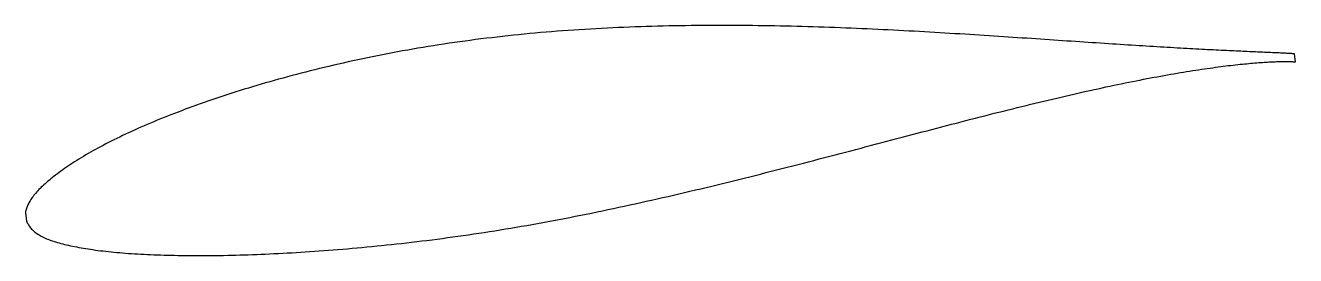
# Model space of a CAD drawing. Header units: metres. Extents: x -30.6 to 62.1, y -6.5 to 10.2.
import ezdxf

# ---------------------------------------------------------------- set-up
doc = ezdxf.new("R2010")
doc.units = ezdxf.units.M

msp = doc.modelspace()

# ---------------------------------------------------------------- linework, layer by layer
msp.add_lwpolyline([(61.997, 8.156), (61.995, 8.157), (61.99, 8.158), (61.981, 8.159), (61.968, 8.161), (61.952, 8.163), (61.932, 8.165), (61.908, 8.167), (61.881, 8.17), (61.85, 8.172), (61.816, 8.175), (61.778, 8.178), (61.736, 8.181), (61.691, 8.184), (61.643, 8.187), (61.59, 8.19), (61.534, 8.193), (61.475, 8.197), (61.412, 8.2), (61.346, 8.204), (61.276, 8.208), (61.202, 8.211), (61.125, 8.215), (61.045, 8.219), (60.96, 8.223), (60.873, 8.227), (60.782, 8.232), (60.687, 8.236), (60.589, 8.24), (60.487, 8.245), (60.382, 8.25), (60.273, 8.254), (60.161, 8.259), (60.046, 8.264), (59.927, 8.269), (59.804, 8.275), (59.679, 8.28), (59.549, 8.286), (59.417, 8.291), (59.28, 8.297), (59.141, 8.303), (58.998, 8.31), (58.852, 8.316), (58.702, 8.323), (58.549, 8.329), (58.393, 8.336), (58.233, 8.343), (58.07, 8.351), (57.904, 8.358), (57.734, 8.366), (57.561, 8.374), (57.385, 8.382), (57.205, 8.391), (57.023, 8.4), (56.837, 8.409), (56.648, 8.418), (56.455, 8.427), (56.26, 8.437), (56.061, 8.447), (55.859, 8.457), (55.654, 8.468), (55.446, 8.478), (55.234, 8.49), (55.02, 8.501), (54.802, 8.512), (54.582, 8.524), (54.358, 8.537), (54.131, 8.549), (53.902, 8.562), (53.669, 8.575), (53.433, 8.589), (53.194, 8.603), (52.953, 8.617), (52.708, 8.631), (52.461, 8.646), (52.21, 8.66), (51.957, 8.676), (51.701, 8.691), (51.442, 8.707), (51.18, 8.723), (50.915, 8.739), (50.648, 8.756), (50.378, 8.773), (50.105, 8.79), (49.829, 8.807), (49.551, 8.825), (49.27, 8.843), (48.986, 8.862), (48.7, 8.88), (48.411, 8.899), (48.119, 8.917), (47.825, 8.937), (47.529, 8.956), (47.23, 8.976), (46.928, 8.996), (46.624, 9.016), (46.317, 9.036), (46.008, 9.057), (45.697, 9.078), (45.383, 9.099), (45.067, 9.12), (44.749, 9.142), (44.428, 9.163), (44.105, 9.185), (43.78, 9.206), (43.453, 9.228), (43.123, 9.251), (42.791, 9.273), (42.457, 9.296), (42.121, 9.318), (41.783, 9.34), (41.442, 9.363), (41.1, 9.386), (40.756, 9.409), (40.41, 9.432), (40.061, 9.454), (39.711, 9.477), (39.359, 9.499), (39.005, 9.522), (38.65, 9.544), (38.292, 9.567), (37.933, 9.59), (37.572, 9.612), (37.209, 9.634), (36.844, 9.656), (36.478, 9.678), (36.11, 9.7), (35.741, 9.721), (35.37, 9.743), (34.998, 9.764), (34.623, 9.785), (34.248, 9.806), (33.871, 9.826), (33.493, 9.846), (33.113, 9.866), (32.732, 9.885), (32.349, 9.904), (31.966, 9.923), (31.58, 9.941), (31.194, 9.96), (30.807, 9.977), (30.418, 9.995), (30.028, 10.011), (29.637, 10.028), (29.246, 10.043), (28.853, 10.059), (28.459, 10.074), (28.064, 10.088), (27.668, 10.102), (27.271, 10.115), (26.873, 10.127), (26.474, 10.139), (26.075, 10.151), (25.675, 10.161), (25.274, 10.171), (24.872, 10.18), (24.47, 10.189), (24.067, 10.197), (23.663, 10.205), (23.259, 10.211), (22.854, 10.216), (22.449, 10.221), (22.043, 10.225), (21.637, 10.229), (21.231, 10.231), (20.824, 10.233), (20.416, 10.234), (20.008, 10.234), (19.6, 10.233), (19.192, 10.231), (18.784, 10.229), (18.375, 10.226), (17.966, 10.221), (17.557, 10.216), (17.148, 10.21), (16.739, 10.202), (16.33, 10.194), (15.92, 10.185), (15.511, 10.175), (15.102, 10.164), (14.693, 10.152), (14.284, 10.138), (13.875, 10.124), (13.467, 10.109), (13.059, 10.092), (12.651, 10.075), (12.243, 10.056), (11.836, 10.037), (11.429, 10.016), (11.022, 9.994), (10.616, 9.97), (10.21, 9.946), (9.805, 9.92), (9.4, 9.894), (8.996, 9.865), (8.592, 9.836), (8.19, 9.806), (7.787, 9.775), (7.386, 9.742), (6.985, 9.708), (6.585, 9.672), (6.185, 9.635), (5.787, 9.597), (5.389, 9.558), (4.993, 9.518), (4.597, 9.476), (4.202, 9.433), (3.808, 9.389), (3.415, 9.343), (3.023, 9.296), (2.632, 9.248), (2.242, 9.198), (1.854, 9.148), (1.466, 9.096), (1.08, 9.043), (0.695, 8.988), (0.311, 8.932), (-0.072, 8.875), (-0.453, 8.817), (-0.833, 8.758), (-1.212, 8.697), (-1.589, 8.635), (-1.965, 8.572), (-2.339, 8.507), (-2.712, 8.442), (-3.083, 8.375), (-3.453, 8.307), (-3.822, 8.238), (-4.188, 8.168), (-4.554, 8.097), (-4.917, 8.025), (-5.279, 7.952), (-5.64, 7.878), (-5.998, 7.803), (-6.355, 7.727), (-6.71, 7.65), (-7.064, 7.573), (-7.415, 7.494), (-7.765, 7.414), (-8.113, 7.334), (-8.459, 7.253), (-8.803, 7.171), (-9.145, 7.088), (-9.485, 7.005), (-9.824, 6.921), (-10.16, 6.836), (-10.495, 6.751), (-10.827, 6.665), (-11.157, 6.578), (-11.485, 6.49), (-11.811, 6.402), (-12.135, 6.313), (-12.457, 6.224), (-12.776, 6.134), (-13.094, 6.043), (-13.409, 5.951), (-13.722, 5.859), (-14.032, 5.767), (-14.34, 5.674), (-14.646, 5.58), (-14.95, 5.486), (-15.251, 5.392), (-15.55, 5.297), (-15.846, 5.201), (-16.14, 5.105), (-16.432, 5.009), (-16.721, 4.912), (-17.007, 4.815), (-17.291, 4.717), (-17.573, 4.619), (-17.852, 4.521), (-18.128, 4.422), (-18.402, 4.323), (-18.673, 4.224), (-18.942, 4.125), (-19.208, 4.025), (-19.471, 3.925), (-19.732, 3.825), (-19.989, 3.725), (-20.245, 3.624), (-20.497, 3.524), (-20.746, 3.423), (-20.993, 3.322), (-21.237, 3.221), (-21.478, 3.12), (-21.717, 3.019), (-21.952, 2.917), (-22.185, 2.816), (-22.415, 2.715), (-22.642, 2.613), (-22.866, 2.511), (-23.087, 2.41), (-23.305, 2.309), (-23.52, 2.207), (-23.732, 2.106), (-23.941, 2.004), (-24.147, 1.903), (-24.35, 1.802), (-24.55, 1.701), (-24.747, 1.6), (-24.941, 1.499), (-25.132, 1.398), (-25.319, 1.298), (-25.504, 1.197), (-25.685, 1.097), (-25.864, 0.997), (-26.039, 0.896), (-26.211, 0.797), (-26.38, 0.697), (-26.545, 0.597), (-26.708, 0.498), (-26.867, 0.399), (-27.023, 0.3), (-27.175, 0.202), (-27.325, 0.104), (-27.471, 0.006), (-27.614, -0.091), (-27.754, -0.188), (-27.89, -0.284), (-28.023, -0.38), (-28.153, -0.474), (-28.28, -0.569), (-28.403, -0.662), (-28.523, -0.755), (-28.64, -0.847), (-28.754, -0.938), (-28.864, -1.029), (-28.971, -1.119), (-29.074, -1.208), (-29.174, -1.296), (-29.271, -1.383), (-29.364, -1.47), (-29.454, -1.556), (-29.541, -1.641), (-29.624, -1.725), (-29.704, -1.809), (-29.781, -1.892), (-29.854, -1.975), (-29.923, -2.056), (-29.989, -2.138), (-30.052, -2.218), (-30.111, -2.298), (-30.167, -2.377), (-30.22, -2.455), (-30.269, -2.532), (-30.314, -2.608), (-30.356, -2.684), (-30.395, -2.758), (-30.431, -2.831), (-30.463, -2.902), (-30.491, -2.971), (-30.516, -3.039), (-30.538, -3.104), (-30.557, -3.167), (-30.573, -3.226), (-30.586, -3.281), (-30.595, -3.33), (-30.603, -3.372), (-30.607, -3.405), (-30.61, -3.425), (-30.536, -4.017), (-30.534, -4.022), (-30.526, -4.035), (-30.515, -4.057), (-30.498, -4.089), (-30.476, -4.133), (-30.45, -4.184), (-30.419, -4.24), (-30.385, -4.299), (-30.347, -4.359), (-30.305, -4.419), (-30.26, -4.48), (-30.211, -4.54), (-30.159, -4.599), (-30.103, -4.657), (-30.044, -4.714), (-29.981, -4.77), (-29.916, -4.824), (-29.846, -4.878), (-29.773, -4.93), (-29.697, -4.981), (-29.618, -5.031), (-29.535, -5.08), (-29.449, -5.127), (-29.359, -5.173), (-29.266, -5.219), (-29.17, -5.263), (-29.071, -5.305), (-28.968, -5.347), (-28.861, -5.388), (-28.752, -5.427), (-28.639, -5.466), (-28.523, -5.504), (-28.403, -5.541), (-28.28, -5.577), (-28.154, -5.612), (-28.024, -5.647), (-27.891, -5.681), (-27.755, -5.714), (-27.615, -5.747), (-27.472, -5.78), (-27.326, -5.811), (-27.177, -5.843), (-27.024, -5.874), (-26.868, -5.904), (-26.709, -5.934), (-26.546, -5.963), (-26.38, -5.991), (-26.211, -6.02), (-26.039, -6.047), (-25.864, -6.074), (-25.685, -6.1), (-25.504, -6.125), (-25.319, -6.15), (-25.131, -6.174), (-24.94, -6.197), (-24.746, -6.219), (-24.549, -6.241), (-24.349, -6.261), (-24.146, -6.281), (-23.94, -6.3), (-23.73, -6.319), (-23.518, -6.336), (-23.303, -6.353), (-23.085, -6.369), (-22.864, -6.384), (-22.64, -6.398), (-22.413, -6.412), (-22.183, -6.425), (-21.951, -6.437), (-21.715, -6.449), (-21.477, -6.459), (-21.236, -6.469), (-20.992, -6.478), (-20.745, -6.487), (-20.496, -6.495), (-20.243, -6.502), (-19.988, -6.508), (-19.731, -6.513), (-19.47, -6.518), (-19.207, -6.522), (-18.942, -6.525), (-18.673, -6.527), (-18.402, -6.529), (-18.129, -6.53), (-17.853, -6.53), (-17.574, -6.529), (-17.293, -6.527), (-17.009, -6.525), (-16.723, -6.522), (-16.435, -6.518), (-16.144, -6.514), (-15.85, -6.508), (-15.555, -6.501), (-15.257, -6.494), (-14.956, -6.486), (-14.653, -6.478), (-14.348, -6.468), (-14.041, -6.458), (-13.731, -6.446), (-13.42, -6.434), (-13.106, -6.421), (-12.789, -6.407), (-12.471, -6.392), (-12.151, -6.376), (-11.828, -6.359), (-11.504, -6.342), (-11.177, -6.323), (-10.849, -6.304), (-10.518, -6.283), (-10.185, -6.262), (-9.851, -6.24), (-9.514, -6.217), (-9.176, -6.192), (-8.836, -6.167), (-8.494, -6.142), (-8.15, -6.115), (-7.805, -6.087), (-7.457, -6.058), (-7.108, -6.028), (-6.758, -5.998), (-6.405, -5.966), (-6.051, -5.934), (-5.695, -5.901), (-5.338, -5.866), (-4.979, -5.831), (-4.619, -5.795), (-4.257, -5.758), (-3.894, -5.719), (-3.529, -5.68), (-3.163, -5.64), (-2.796, -5.598), (-2.427, -5.555), (-2.056, -5.512), (-1.685, -5.467), (-1.312, -5.421), (-0.938, -5.374), (-0.563, -5.326), (-0.187, -5.277), (0.191, -5.226), (0.569, -5.175), (0.949, -5.122), (1.33, -5.068), (1.711, -5.013), (2.094, -4.956), (2.478, -4.899), (2.862, -4.84), (3.248, -4.78), (3.634, -4.719), (4.021, -4.657), (4.409, -4.593), (4.798, -4.529), (5.187, -4.463), (5.578, -4.397), (5.969, -4.329), (6.36, -4.26), (6.752, -4.19), (7.145, -4.118), (7.539, -4.046), (7.932, -3.972), (8.327, -3.898), (8.722, -3.823), (9.117, -3.746), (9.513, -3.669), (9.909, -3.59), (10.306, -3.511), (10.703, -3.43), (11.1, -3.349), (11.498, -3.267), (11.896, -3.183), (12.294, -3.099), (12.692, -3.015), (13.09, -2.929), (13.489, -2.843), (13.888, -2.756), (14.287, -2.668), (14.685, -2.579), (15.084, -2.489), (15.483, -2.399), (15.882, -2.308), (16.281, -2.217), (16.68, -2.125), (17.078, -2.032), (17.477, -1.939), (17.875, -1.845), (18.273, -1.751), (18.671, -1.657), (19.069, -1.562), (19.466, -1.466), (19.864, -1.37), (20.26, -1.273), (20.657, -1.176), (21.053, -1.079), (21.448, -0.982), (21.844, -0.884), (22.238, -0.786), (22.632, -0.688), (23.026, -0.589), (23.419, -0.49), (23.812, -0.391), (24.204, -0.292), (24.595, -0.192), (24.985, -0.093), (25.375, 0.007), (25.764, 0.107), (26.153, 0.207), (26.54, 0.307), (26.927, 0.407), (27.313, 0.507), (27.698, 0.607), (28.083, 0.707), (28.466, 0.807), (28.848, 0.906), (29.23, 1.006), (29.61, 1.106), (29.989, 1.206), (30.367, 1.305), (30.745, 1.404), (31.121, 1.502), (31.496, 1.601), (31.869, 1.699), (32.242, 1.797), (32.613, 1.895), (32.984, 1.992), (33.353, 2.089), (33.72, 2.186), (34.086, 2.282), (34.451, 2.378), (34.815, 2.472), (35.177, 2.567), (35.538, 2.662), (35.897, 2.755), (36.255, 2.848), (36.611, 2.941), (36.966, 3.033), (37.319, 3.125), (37.671, 3.215), (38.021, 3.305), (38.37, 3.395), (38.717, 3.484), (39.062, 3.572), (39.405, 3.659), (39.747, 3.746), (40.087, 3.832), (40.425, 3.917), (40.761, 4.001), (41.096, 4.085), (41.429, 4.168), (41.76, 4.25), (42.089, 4.331), (42.416, 4.411), (42.741, 4.49), (43.064, 4.568), (43.385, 4.646), (43.704, 4.723), (44.021, 4.798), (44.336, 4.873), (44.649, 4.946), (44.96, 5.019), (45.269, 5.091), (45.575, 5.162), (45.88, 5.231), (46.182, 5.3), (46.482, 5.368), (46.78, 5.435), (47.075, 5.5), (47.368, 5.565), (47.659, 5.628), (47.948, 5.691), (48.234, 5.752), (48.518, 5.813), (48.799, 5.872), (49.078, 5.93), (49.355, 5.987), (49.629, 6.044), (49.901, 6.099), (50.17, 6.153), (50.436, 6.206), (50.7, 6.258), (50.962, 6.309), (51.221, 6.358), (51.477, 6.407), (51.731, 6.455), (51.982, 6.501), (52.23, 6.546), (52.476, 6.591), (52.719, 6.634), (52.959, 6.676), (53.196, 6.718), (53.431, 6.758), (53.663, 6.797), (53.892, 6.835), (54.119, 6.872), (54.342, 6.908), (54.563, 6.943), (54.78, 6.977), (54.995, 7.009), (55.207, 7.041), (55.416, 7.072), (55.622, 7.102), (55.826, 7.13), (56.026, 7.158), (56.223, 7.185), (56.417, 7.211), (56.608, 7.236), (56.796, 7.259), (56.981, 7.282), (57.163, 7.304), (57.342, 7.326), (57.518, 7.346), (57.691, 7.365), (57.86, 7.384), (58.027, 7.402), (58.19, 7.418), (58.35, 7.434), (58.507, 7.449), (58.66, 7.464), (58.811, 7.477), (58.958, 7.49), (59.102, 7.502), (59.242, 7.513), (59.38, 7.524), (59.514, 7.534), (59.645, 7.543), (59.772, 7.551), (59.896, 7.559), (60.017, 7.566), (60.135, 7.573), (60.249, 7.579), (60.359, 7.584), (60.467, 7.589), (60.571, 7.593), (60.671, 7.597), (60.769, 7.6), (60.862, 7.603), (60.953, 7.605), (61.04, 7.606), (61.123, 7.608), (61.203, 7.609), (61.28, 7.609), (61.353, 7.609), (61.422, 7.609), (61.488, 7.608), (61.551, 7.608), (61.61, 7.606), (61.665, 7.605), (61.717, 7.603), (61.766, 7.602), (61.811, 7.6), (61.852, 7.598), (61.89, 7.595), (61.924, 7.593), (61.955, 7.591), (61.982, 7.589), (62.006, 7.587), (62.026, 7.584), (62.042, 7.582), (62.055, 7.581), (62.064, 7.579), (62.07, 7.578), (62.071, 7.578)], close=True)

doc.saveas('drawing.dxf')
